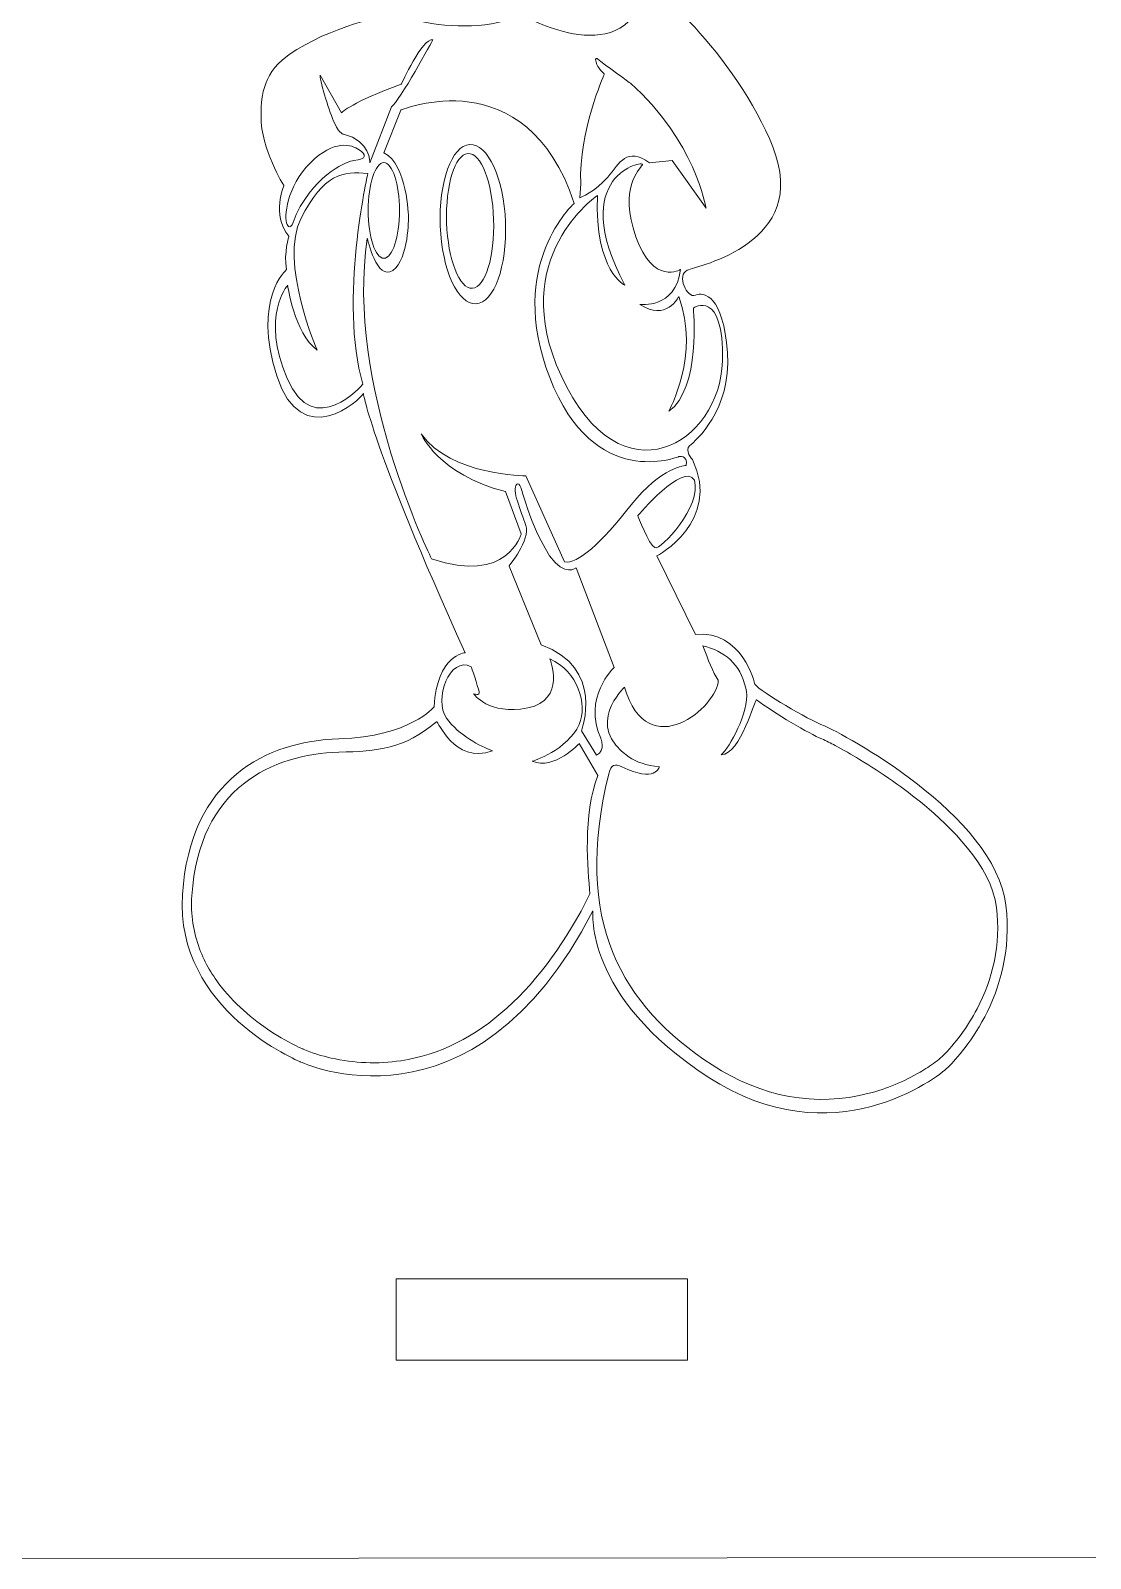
# Model space of a CAD drawing. Header units: millimetres. Extents: x -604 to -211, y 144 to 400.
# Drawn here: x -373.2 to -338, y 281.8 to 332.7 of the extents above; entities that cross this region are included whole.
import ezdxf

# ---------------------------------------------------------------- set-up
doc = ezdxf.new("R2010")
doc.units = ezdxf.units.MM
doc.header["$MEASUREMENT"] = 0
doc.layers.add('Layer 1', color=7, linetype='Continuous')

msp = doc.modelspace()

# ---------------------------------------------------------------- linework, layer by layer
at = {"layer": 'Layer 1', "color": 242, "lineweight": 20}
msp.add_lwpolyline([(-361.0707, 288.4392), (-351.3707, 288.4392), (-351.3707, 291.1392), (-361.0707, 291.1392), (-361.0707, 288.4392)], close=True, dxfattribs=at)
msp.add_open_spline([(-337.7745, 281.8769), (-337.7745, 281.8769), (-374.6057, 281.8407), (-374.6057, 281.8407), (-374.6057, 281.8407), (-374.6057, 281.8407), (-387.7882, 392.4418), (-387.7882, 392.4418), (-387.7882, 392.4418), (-387.7882, 392.4418), (-386.0795, 392.4415), (-386.0795, 392.4415)], degree=3, knots=[0, 0, 0, 0, 0.25, 0.25, 0.25, 0.25, 0.5, 0.5, 0.5, 0.5, 1, 1, 1, 1], dxfattribs=at)
at = {"layer": 'Layer 1', "color": 177, "lineweight": 9}
for points, knots in [([(-358.4898, 356.3713), (-357.7007, 358.3382), (-355.7179, 358.8235), (-354.0609, 357.4552), (-354.0609, 357.4552), (-352.4039, 356.0869), (-351.7002, 353.3831), (-352.4893, 351.4162), (-352.4893, 351.4162), (-352.914, 350.3572), (-353.685, 349.7279), (-354.5647, 349.5861), (-354.5647, 349.5861), (-352.836, 348.7139), (-351.3145, 346.6474), (-350.7404, 344.9081), (-350.7404, 344.9081), (-350.5794, 346.8479), (-349.8241, 348.6398), (-348.4416, 349.0009), (-348.4416, 349.0009), (-347.059, 349.3619), (-345.3443, 347.5737), (-344.9982, 344.9059), (-344.9982, 344.9059), (-344.6521, 342.238), (-345.8862, 339.6797), (-347.1883, 339.3396), (-347.1883, 339.3396), (-348.4904, 338.9995), (-349.3499, 339.6144), (-350.0239, 340.9455), (-350.0239, 340.9455), (-350.0208, 340.8568), (-350.0172, 340.7803), (-350.0171, 340.6846), (-350.0171, 340.6846), (-350.0832, 338.4407), (-350.8805, 336.2639), (-352.5488, 334.8673), (-352.5488, 334.8673), (-353.054, 334.4444), (-352.2273, 333.9551), (-351.1304, 332.7848), (-351.1304, 332.7848), (-350.2153, 331.8085), (-349.1048, 330.2716), (-348.5282, 328.8074), (-348.5282, 328.8074), (-347.2602, 325.5881), (-351.0223, 324.8543), (-351.381, 324.7004), (-351.381, 324.7004), (-351.7396, 324.5466), (-351.3893, 323.7536), (-351.1057, 323.8719), (-351.1057, 323.8719), (-350.8221, 323.9903), (-350.1714, 323.8719), (-350.038, 321.9545), (-350.038, 321.9545), (-349.9045, 320.0371), (-351.114, 319.0193), (-351.2975, 318.8654), (-351.2975, 318.8654), (-351.481, 318.7115), (-351.2058, 318.4038), (-351.2058, 318.4038), (-351.2058, 318.4038), (-350.2215, 316.3444), (-352.3903, 315.1963), (-352.3903, 315.1963), (-352.3903, 315.1963), (-352.3903, 315.1963), (-351.1057, 312.5806), (-351.1057, 312.5806), (-351.1057, 312.5806), (-349.5458, 312.7463), (-349.1287, 310.9354), (-349.1287, 310.9354), (-349.1287, 310.9354), (-348.9118, 310.6395), (-347.377, 309.7755), (-346.8098, 309.5388), (-346.8098, 309.5388), (-346.2425, 309.3021), (-341.1375, 306.6036), (-340.7705, 303.5736), (-340.7705, 303.5736), (-340.4035, 300.5437), (-342.3721, 298.5079), (-342.7057, 298.1765), (-342.7057, 298.1765), (-343.0394, 297.8451), (-346.5261, 295.1555), (-350.6802, 297.8541), (-350.6802, 297.8541), (-354.8343, 300.5526), (-354.5173, 303.3842), (-354.5173, 303.3842), (-354.5173, 303.3842), (-358.5213, 295.62), (-364.2602, 298.3659), (-364.2602, 298.3659), (-364.2602, 298.3659), (-364.2602, 298.3659), (-368.431, 300.0702), (-368.1808, 303.9287), (-368.1808, 303.9287), (-367.9305, 307.7871), (-365.3613, 309.0417), (-362.9756, 309.1127), (-362.9756, 309.1127), (-360.59, 309.1837), (-359.8059, 310.1779), (-359.8059, 310.1779), (-359.8059, 310.1779), (-359.7058, 311.9059), (-358.7715, 311.9769), (-358.7715, 311.9769), (-358.7715, 311.9769), (-361.9079, 318.889), (-362.1582, 320.6052), (-362.1582, 320.6052), (-362.1582, 320.6052), (-362.2416, 320.3921), (-364.2102, 318.6286), (-365.036, 321.1851), (-365.036, 321.1851), (-365.8618, 323.7416), (-364.719, 324.724), (-364.719, 324.724), (-364.719, 324.724), (-364.8108, 325.3039), (-364.6356, 325.8365), (-364.6356, 325.8365), (-364.6356, 325.8365), (-365.2279, 326.5585), (-364.8024, 327.5172), (-364.8024, 327.5172), (-364.8024, 327.5172), (-364.8024, 327.5172), (-365.5771, 328.7497), (-365.5638, 329.8149), (-365.5638, 329.8149), (-365.5597, 330.1417), (-365.6009, 331.0765), (-364.8657, 331.6914), (-364.8657, 331.6914), (-363.6512, 332.707), (-361.4575, 333.1747), (-361.4575, 333.1747), (-361.4575, 333.1747), (-363.2843, 334.9619), (-363.2676, 336.3585), (-363.2676, 336.3585), (-363.2676, 336.3585), (-364.3937, 338.1457), (-364.6523, 340.2525), (-363.7431, 340.7141), (-363.7431, 340.7141), (-362.8338, 341.1757), (-362.3292, 338.8677), (-362.3292, 338.8677), (-362.3292, 338.8677), (-362.3292, 338.8677), (-361.546, 338.904), (-361.546, 338.904), (-361.546, 338.904), (-363.648, 348.6093), (-356.5895, 350.0876), (-356.6402, 349.9341), (-356.6402, 349.9341), (-356.5319, 349.9334), (-356.4253, 349.9303), (-356.3203, 349.925), (-356.3203, 349.925), (-356.5224, 350.0355), (-356.7226, 350.1708), (-356.9181, 350.3323), (-356.9181, 350.3323), (-358.5751, 351.7006), (-359.2788, 354.4044), (-358.4898, 356.3713)], [0, 0, 0, 0, 0.0212766, 0.0212766, 0.0212766, 0.0212766, 0.0425532, 0.0425532, 0.0425532, 0.0425532, 0.0638298, 0.0638298, 0.0638298, 0.0638298, 0.0851064, 0.0851064, 0.0851064, 0.0851064, 0.106383, 0.106383, 0.106383, 0.106383, 0.1276596, 0.1276596, 0.1276596, 0.1276596, 0.1489362, 0.1489362, 0.1489362, 0.1489362, 0.1702128, 0.1702128, 0.1702128, 0.1702128, 0.1914894, 0.1914894, 0.1914894, 0.1914894, 0.212766, 0.212766, 0.212766, 0.212766, 0.2340426, 0.2340426, 0.2340426, 0.2340426, 0.2553191, 0.2553191, 0.2553191, 0.2553191, 0.2765957, 0.2765957, 0.2765957, 0.2765957, 0.2978723, 0.2978723, 0.2978723, 0.2978723, 0.3191489, 0.3191489, 0.3191489, 0.3191489, 0.3404255, 0.3404255, 0.3404255, 0.3404255, 0.3617021, 0.3617021, 0.3617021, 0.3617021, 0.3829787, 0.3829787, 0.3829787, 0.3829787, 0.4042553, 0.4042553, 0.4042553, 0.4042553, 0.4255319, 0.4255319, 0.4255319, 0.4255319, 0.4468085, 0.4468085, 0.4468085, 0.4468085, 0.4680851, 0.4680851, 0.4680851, 0.4680851, 0.4893617, 0.4893617, 0.4893617, 0.4893617, 0.5106383, 0.5106383, 0.5106383, 0.5106383, 0.5319149, 0.5319149, 0.5319149, 0.5319149, 0.5531915, 0.5531915, 0.5531915, 0.5531915, 0.5744681, 0.5744681, 0.5744681, 0.5744681, 0.5957447, 0.5957447, 0.5957447, 0.5957447, 0.6170213, 0.6170213, 0.6170213, 0.6170213, 0.6382979, 0.6382979, 0.6382979, 0.6382979, 0.6595745, 0.6595745, 0.6595745, 0.6595745, 0.6808511, 0.6808511, 0.6808511, 0.6808511, 0.7021277, 0.7021277, 0.7021277, 0.7021277, 0.7234043, 0.7234043, 0.7234043, 0.7234043, 0.7446809, 0.7446809, 0.7446809, 0.7446809, 0.7659574, 0.7659574, 0.7659574, 0.7659574, 0.787234, 0.787234, 0.787234, 0.787234, 0.8085106, 0.8085106, 0.8085106, 0.8085106, 0.8297872, 0.8297872, 0.8297872, 0.8297872, 0.8510638, 0.8510638, 0.8510638, 0.8510638, 0.8723404, 0.8723404, 0.8723404, 0.8723404, 0.893617, 0.893617, 0.893617, 0.893617, 0.9148936, 0.9148936, 0.9148936, 0.9148936, 0.9361702, 0.9361702, 0.9361702, 0.9361702, 0.9574468, 0.9574468, 0.9574468, 0.9574468, 1, 1, 1, 1]), ([(-352.5649, 335.0244), (-352.5649, 335.0244), (-349.7372, 337.4744), (-351.4722, 340.7411), (-351.4722, 340.7411), (-353.2072, 344.0077), (-355.8098, 340.2676), (-355.8098, 340.2676), (-355.8098, 340.2676), (-355.8098, 340.2676), (-354.5419, 349.6415), (-357.2779, 349.3575), (-357.2779, 349.3575), (-360.0139, 349.0734), (-359.8471, 346.4222), (-359.8471, 346.4222), (-359.8471, 346.4222), (-359.8471, 346.4222), (-359.8389, 347.5235), (-360.1974, 347.3928), (-360.1974, 347.3928), (-360.556, 347.2621), (-362.9334, 343.0135), (-361.2151, 338.871), (-361.2151, 338.871), (-361.2151, 338.871), (-362.0075, 342.5756), (-361.3235, 343.0727), (-361.3235, 343.0727), (-360.6395, 343.5698), (-360.5561, 341.0133), (-360.4226, 338.4331), (-360.4226, 338.4331), (-360.4226, 338.4331), (-359.7887, 337.6283), (-359.7887, 337.6283), (-359.7887, 337.6283), (-359.7887, 337.6283), (-361.407, 338.8119), (-362.1911, 338.5278), (-362.1911, 338.5278), (-362.1911, 338.5278), (-361.4737, 336.1133), (-363.0586, 336.208), (-363.0586, 336.208), (-363.0586, 336.208), (-362.1948, 333.2038), (-359.8842, 332.9079), (-359.8842, 332.9079), (-357.5736, 332.612), (-354.8338, 332.9413), (-354.6003, 338.2911), (-354.6003, 338.2911), (-354.6003, 338.2911), (-354.9339, 338.149), (-355.034, 337.9242), (-355.034, 337.9242), (-355.034, 337.9242), (-354.7254, 339.5575), (-353.2489, 338.7527), (-353.2489, 338.7527), (-353.2489, 338.7527), (-353.7285, 338.6857), (-353.7285, 338.6857), (-353.7285, 338.6857), (-353.7855, 338.6778), (-353.9979, 338.6001), (-353.8959, 337.9559), (-353.8959, 337.9559), (-353.7939, 337.3117), (-351.8559, 331.7814), (-356.1851, 333.32), (-356.1851, 333.32), (-356.1851, 333.32), (-356.5355, 333.0241), (-356.5355, 333.0241), (-356.5355, 333.0241), (-356.5355, 333.0241), (-352.7151, 331.0594), (-352.7651, 334.8942), (-352.7651, 334.8942), (-352.7651, 334.8942), (-352.3981, 337.0246), (-352.5649, 335.0244)], [0, 0, 0, 0, 0.0454545, 0.0454545, 0.0454545, 0.0454545, 0.0909091, 0.0909091, 0.0909091, 0.0909091, 0.1363636, 0.1363636, 0.1363636, 0.1363636, 0.1818182, 0.1818182, 0.1818182, 0.1818182, 0.2272727, 0.2272727, 0.2272727, 0.2272727, 0.2727273, 0.2727273, 0.2727273, 0.2727273, 0.3181818, 0.3181818, 0.3181818, 0.3181818, 0.3636364, 0.3636364, 0.3636364, 0.3636364, 0.4090909, 0.4090909, 0.4090909, 0.4090909, 0.4545455, 0.4545455, 0.4545455, 0.4545455, 0.5, 0.5, 0.5, 0.5, 0.5454545, 0.5454545, 0.5454545, 0.5454545, 0.5909091, 0.5909091, 0.5909091, 0.5909091, 0.6363636, 0.6363636, 0.6363636, 0.6363636, 0.6818182, 0.6818182, 0.6818182, 0.6818182, 0.7272727, 0.7272727, 0.7272727, 0.7272727, 0.7727273, 0.7727273, 0.7727273, 0.7727273, 0.8181818, 0.8181818, 0.8181818, 0.8181818, 0.8636364, 0.8636364, 0.8636364, 0.8636364, 0.9090909, 0.9090909, 0.9090909, 0.9090909, 1, 1, 1, 1]), ([(-361.9416, 328.2803), (-361.9416, 328.2803), (-361.9166, 329.0141), (-362.8175, 329.2271), (-362.8175, 329.2271), (-362.8175, 329.2271), (-362.9426, 329.2212), (-363.1136, 329.5881), (-363.1136, 329.5881), (-363.2846, 329.955), (-363.5891, 330.9137), (-363.5974, 331.1919), (-363.5974, 331.1919), (-363.5974, 331.1919), (-362.8842, 329.9432), (-362.8842, 329.9432), (-362.8842, 329.9432), (-362.8842, 329.9432), (-362.5297, 330.3101), (-360.8948, 330.8901), (-360.8948, 330.8901), (-360.8948, 330.8901), (-360.1941, 332.4524), (-359.8438, 332.3695), (-359.8438, 332.3695), (-359.8438, 332.3695), (-360.9615, 330.3101), (-361.2201, 330.1444), (-361.2201, 330.1444), (-361.2201, 330.1444), (-361.9416, 328.2803), (-361.9416, 328.2803)], [0, 0, 0, 0, 0.1111111, 0.1111111, 0.1111111, 0.1111111, 0.2222222, 0.2222222, 0.2222222, 0.2222222, 0.3333333, 0.3333333, 0.3333333, 0.3333333, 0.4444444, 0.4444444, 0.4444444, 0.4444444, 0.5555556, 0.5555556, 0.5555556, 0.5555556, 0.6666667, 0.6666667, 0.6666667, 0.6666667, 0.7777778, 0.7777778, 0.7777778, 0.7777778, 1, 1, 1, 1]), ([(-360.9086, 330.0296), (-360.9086, 330.0296), (-356.7545, 331.7813), (-355.1363, 326.9286), (-355.1363, 326.9286), (-355.1363, 326.9286), (-357.4232, 324.9221), (-355.955, 321.1302), (-355.955, 321.1302), (-354.4869, 317.3383), (-351.6679, 318.4979), (-351.6679, 318.4979), (-351.6679, 318.4979), (-351.6679, 318.4979), (-351.3492, 318.5726), (-351.4159, 318.2057), (-351.4159, 318.2057), (-351.4159, 318.2057), (-352.2417, 318.1702), (-353.2427, 316.892), (-353.2427, 316.892), (-354.2437, 315.6137), (-355.037, 314.9106), (-355.4606, 314.9982), (-355.4606, 314.9982), (-355.4606, 314.9982), (-356.7461, 317.8625), (-356.7461, 317.8625), (-356.7461, 317.8625), (-356.7461, 317.8625), (-359.2486, 317.8625), (-360.2329, 319.2591), (-360.2329, 319.2591), (-360.2329, 319.2591), (-359.6824, 317.9098), (-357.4302, 317.3417), (-357.4302, 317.3417), (-357.4302, 317.3417), (-356.9046, 315.9333), (-356.9046, 315.9333), (-356.9046, 315.9333), (-356.9046, 315.9333), (-357.3551, 314.2289), (-359.8909, 315.1048), (-359.8909, 315.1048), (-359.8909, 315.1048), (-362.7729, 320.928), (-362.0263, 325.7629), (-362.0263, 325.7629), (-362.0263, 325.7629), (-361.7093, 324.3189), (-361.1755, 324.6977), (-361.1755, 324.6977), (-360.6416, 325.0764), (-360.6583, 326.473), (-360.6583, 326.473), (-360.6583, 326.473), (-360.6583, 326.473), (-360.6929, 328.2528), (-361.4758, 328.6035), (-361.4758, 328.6035), (-361.4758, 328.6035), (-360.9086, 330.0296), (-360.9086, 330.0296)], [0, 0, 0, 0, 0.0588235, 0.0588235, 0.0588235, 0.0588235, 0.1176471, 0.1176471, 0.1176471, 0.1176471, 0.1764706, 0.1764706, 0.1764706, 0.1764706, 0.2352941, 0.2352941, 0.2352941, 0.2352941, 0.2941176, 0.2941176, 0.2941176, 0.2941176, 0.3529412, 0.3529412, 0.3529412, 0.3529412, 0.4117647, 0.4117647, 0.4117647, 0.4117647, 0.4705882, 0.4705882, 0.4705882, 0.4705882, 0.5294118, 0.5294118, 0.5294118, 0.5294118, 0.5882353, 0.5882353, 0.5882353, 0.5882353, 0.6470588, 0.6470588, 0.6470588, 0.6470588, 0.7058824, 0.7058824, 0.7058824, 0.7058824, 0.7647059, 0.7647059, 0.7647059, 0.7647059, 0.8235294, 0.8235294, 0.8235294, 0.8235294, 0.8823529, 0.8823529, 0.8823529, 0.8823529, 1, 1, 1, 1]), ([(-354.1559, 331.1844), (-354.1559, 331.1844), (-354.99, 329.3143), (-354.9233, 327.5863), (-354.9233, 327.5863), (-354.9233, 327.5863), (-354.9567, 327.1129), (-354.9567, 327.1129), (-354.9567, 327.1129), (-354.9567, 327.1129), (-354.4331, 327.3166), (-354.0245, 327.7994), (-354.0245, 327.7994), (-353.6158, 328.2821), (-353.3968, 328.8172), (-352.6294, 328.2728), (-352.6294, 328.2728), (-352.6294, 328.2728), (-351.8786, 328.3557), (-351.8786, 328.3557), (-351.8786, 328.3557), (-351.8786, 328.3557), (-350.7525, 326.7697), (-350.7525, 326.7697), (-350.7525, 326.7697), (-350.7525, 326.7697), (-351.1227, 329.033), (-353.2706, 330.9268), (-353.2706, 330.9268), (-353.2706, 330.9268), (-354.135, 331.5513), (-354.3602, 331.7348), (-354.3602, 331.7348), (-354.3602, 331.7348), (-354.4645, 331.8058), (-354.4144, 331.6223), (-354.4144, 331.6223), (-354.3644, 331.4389), (-354.1475, 331.2436), (-354.1475, 331.2436), (-354.1475, 331.2436), (-354.1475, 331.2436), (-354.134, 331.2184), (-354.1559, 331.1844)], [0, 0, 0, 0, 0.0833333, 0.0833333, 0.0833333, 0.0833333, 0.1666667, 0.1666667, 0.1666667, 0.1666667, 0.25, 0.25, 0.25, 0.25, 0.3333333, 0.3333333, 0.3333333, 0.3333333, 0.4166667, 0.4166667, 0.4166667, 0.4166667, 0.5, 0.5, 0.5, 0.5, 0.5833333, 0.5833333, 0.5833333, 0.5833333, 0.6666667, 0.6666667, 0.6666667, 0.6666667, 0.75, 0.75, 0.75, 0.75, 0.8333333, 0.8333333, 0.8333333, 0.8333333, 1, 1, 1, 1]), ([(-358.6151, 328.8868), (-358.0152, 328.9206), (-357.4831, 327.7614), (-357.4267, 326.2976), (-357.4267, 326.2976), (-357.3702, 324.8337), (-357.8108, 323.6197), (-358.4107, 323.5858), (-358.4107, 323.5858), (-359.0106, 323.552), (-359.5427, 324.7113), (-359.5991, 326.1751), (-359.5991, 326.1751), (-359.6556, 327.6389), (-359.215, 328.853), (-358.6151, 328.8868)], [0, 0, 0, 0, 0.2, 0.2, 0.2, 0.2, 0.4, 0.4, 0.4, 0.4, 0.6, 0.6, 0.6, 0.6, 1, 1, 1, 1]), ([(-355.0745, 314.8024), (-355.0745, 314.8024), (-353.8149, 311.4884), (-353.8149, 311.4884), (-353.8149, 311.4884), (-353.8149, 311.4884), (-354.8701, 310.4587), (-354.257, 309.1331), (-354.257, 309.1331), (-354.257, 309.1331), (-354.0737, 308.7363), (-354.399, 308.5647), (-354.399, 308.5647), (-354.399, 308.5647), (-354.9003, 309.3728), (-354.9003, 309.3728), (-354.9003, 309.3728), (-354.9003, 309.3728), (-354.0985, 311.5003), (-356.2422, 312.2341), (-356.2422, 312.2341), (-356.2422, 312.2341), (-357.31, 314.8616), (-357.31, 314.8616), (-357.31, 314.8616), (-357.31, 314.8616), (-356.5926, 315.7256), (-356.7511, 316.2109), (-356.7511, 316.2109), (-356.9096, 316.6961), (-357.2372, 317.4088), (-357.0495, 317.5834), (-357.0495, 317.5834), (-356.8618, 317.758), (-356.8136, 316.5305), (-355.9586, 315.2049), (-355.9586, 315.2049), (-355.4498, 314.4829), (-355.0745, 314.8024), (-355.0745, 314.8024)], [0, 0, 0, 0, 0.0909091, 0.0909091, 0.0909091, 0.0909091, 0.1818182, 0.1818182, 0.1818182, 0.1818182, 0.2727273, 0.2727273, 0.2727273, 0.2727273, 0.3636364, 0.3636364, 0.3636364, 0.3636364, 0.4545455, 0.4545455, 0.4545455, 0.4545455, 0.5454545, 0.5454545, 0.5454545, 0.5454545, 0.6363636, 0.6363636, 0.6363636, 0.6363636, 0.7272727, 0.7272727, 0.7272727, 0.7272727, 0.8181818, 0.8181818, 0.8181818, 0.8181818, 1, 1, 1, 1])]:
    msp.add_open_spline(points, degree=3, knots=knots, dxfattribs=at)
at = {"layer": 'Layer 1', "color": 242, "lineweight": 9}
for points, knots in [([(-362.481, 328.3548), (-362.6642, 328.3161), (-363.6629, 328.0163), (-364.397, 326.5606), (-364.397, 326.5606), (-364.4912, 326.3247), (-364.5663, 325.9877), (-364.6915, 326.2244), (-364.6915, 326.2244), (-364.8166, 326.4611), (-364.7065, 327.4936), (-363.9214, 328.2795), (-363.9214, 328.2795), (-363.1362, 329.0654), (-362.5421, 328.8787), (-362.3002, 328.713), (-362.3002, 328.713), (-362.0583, 328.5473), (-362.018, 328.3963), (-362.481, 328.3548)], [0, 0, 0, 0, 0.1666667, 0.1666667, 0.1666667, 0.1666667, 0.3333333, 0.3333333, 0.3333333, 0.3333333, 0.5, 0.5, 0.5, 0.5, 0.6666667, 0.6666667, 0.6666667, 0.6666667, 1, 1, 1, 1]), ([(-358.6783, 328.5837), (-358.2462, 328.6123), (-357.863, 327.6325), (-357.8224, 326.3952), (-357.8224, 326.3952), (-357.7817, 325.158), (-358.099, 324.1318), (-358.531, 324.1032), (-358.531, 324.1032), (-358.9631, 324.0747), (-359.3463, 325.0545), (-359.387, 326.2917), (-359.387, 326.2917), (-359.4276, 327.529), (-359.1103, 328.5551), (-358.6783, 328.5837)], [0, 0, 0, 0, 0.2, 0.2, 0.2, 0.2, 0.4, 0.4, 0.4, 0.4, 0.6, 0.6, 0.6, 0.6, 1, 1, 1, 1]), ([(-362.0096, 327.917), (-362.0096, 327.917), (-362.9834, 323.6849), (-362.1765, 320.9103), (-362.1765, 320.9103), (-362.1765, 320.9103), (-363.8031, 319.0047), (-364.6956, 321.0997), (-364.6956, 321.0997), (-365.5881, 323.1946), (-364.6789, 324.2006), (-364.6789, 324.2006), (-364.6789, 324.2006), (-364.6789, 324.2006), (-364.462, 322.6146), (-363.6946, 322.0465), (-363.6946, 322.0465), (-363.6946, 322.0465), (-364.9764, 324.9629), (-364.2316, 326.4331), (-364.2316, 326.4331), (-363.4869, 327.9033), (-362.8271, 328.0117), (-362.0096, 327.917)], [0, 0, 0, 0, 0.1428571, 0.1428571, 0.1428571, 0.1428571, 0.2857143, 0.2857143, 0.2857143, 0.2857143, 0.4285714, 0.4285714, 0.4285714, 0.4285714, 0.5714286, 0.5714286, 0.5714286, 0.5714286, 0.7142857, 0.7142857, 0.7142857, 0.7142857, 1, 1, 1, 1]), ([(-361.4771, 328.2847), (-361.1891, 328.2847), (-360.9557, 327.572), (-360.9557, 326.6929), (-360.9557, 326.6929), (-360.9557, 325.8137), (-361.1891, 325.101), (-361.4771, 325.101), (-361.4771, 325.101), (-361.765, 325.101), (-361.9984, 325.8137), (-361.9984, 326.6929), (-361.9984, 326.6929), (-361.9984, 327.572), (-361.765, 328.2847), (-361.4771, 328.2847)], [0, 0, 0, 0, 0.2, 0.2, 0.2, 0.2, 0.4, 0.4, 0.4, 0.4, 0.6, 0.6, 0.6, 0.6, 1, 1, 1, 1]), ([(-352.9508, 323.5675), (-352.9508, 323.5675), (-351.7663, 323.4018), (-351.5995, 324.7274), (-351.5995, 324.7274), (-351.5995, 324.7274), (-352.51, 324.1835), (-353.0856, 325.8168), (-353.0856, 325.8168), (-353.6611, 327.4501), (-352.9723, 328.0348), (-352.8705, 328.2102), (-352.8705, 328.2102), (-352.7687, 328.3857), (-355.4199, 327.8756), (-353.4513, 324.2066), (-353.4513, 324.2066), (-353.4513, 324.2066), (-354.4523, 324.6445), (-354.3688, 327.1892), (-354.3688, 327.1892), (-354.3688, 327.1892), (-357.4019, 325.1364), (-355.5784, 321.2003), (-355.5784, 321.2003), (-353.5711, 316.8677), (-350.2732, 318.9752), (-350.2064, 321.6737), (-350.2064, 321.6737), (-350.1462, 324.1114), (-351.1741, 323.4491), (-351.1741, 323.4491), (-351.1741, 323.4491), (-351.1741, 323.4491), (-350.9238, 320.7269), (-351.9915, 320.0168), (-351.9915, 320.0168), (-351.9915, 320.0168), (-350.9405, 321.8868), (-351.6579, 323.8279), (-351.6579, 323.8279), (-351.6579, 323.8279), (-352.0916, 322.9757), (-352.9508, 323.5675)], [0, 0, 0, 0, 0.0833333, 0.0833333, 0.0833333, 0.0833333, 0.1666667, 0.1666667, 0.1666667, 0.1666667, 0.25, 0.25, 0.25, 0.25, 0.3333333, 0.3333333, 0.3333333, 0.3333333, 0.4166667, 0.4166667, 0.4166667, 0.4166667, 0.5, 0.5, 0.5, 0.5, 0.5833333, 0.5833333, 0.5833333, 0.5833333, 0.6666667, 0.6666667, 0.6666667, 0.6666667, 0.75, 0.75, 0.75, 0.75, 0.8333333, 0.8333333, 0.8333333, 0.8333333, 1, 1, 1, 1]), ([(-353.0259, 316.5371), (-353.0259, 316.5371), (-352.6558, 315.5732), (-352.4587, 315.4719), (-352.4587, 315.4719), (-352.2616, 315.3706), (-350.8764, 316.87), (-351.1407, 317.7207), (-351.1407, 317.7207), (-351.4941, 318.3434), (-353.0259, 316.5371), (-353.0259, 316.5371)], [0, 0, 0, 0, 0.25, 0.25, 0.25, 0.25, 0.5, 0.5, 0.5, 0.5, 1, 1, 1, 1]), ([(-353.5534, 308.1842), (-353.7838, 308.277), (-353.9068, 308.2777), (-353.9893, 307.9432), (-353.9893, 307.9432), (-355.1962, 303.0501), (-353.5649, 300.219), (-350.5505, 298.2608), (-350.5505, 298.2608), (-348.9011, 297.1894), (-347.1033, 296.85), (-345.3192, 297.3189), (-345.3192, 297.3189), (-344.7438, 297.4701), (-344.1713, 297.7038), (-343.63, 298.0204), (-343.63, 298.0204), (-343.4575, 298.1213), (-343.2864, 298.2314), (-343.1209, 298.3536), (-343.1209, 298.3536), (-343.0457, 298.4091), (-342.9575, 298.474), (-342.888, 298.543), (-342.888, 298.543), (-342.4556, 298.9724), (-342.0443, 299.5313), (-341.7296, 300.1304), (-341.7296, 300.1304), (-341.2106, 301.1187), (-340.9327, 302.2596), (-341.0827, 303.4978), (-341.0827, 303.4978), (-341.2522, 304.8968), (-342.6898, 306.2422), (-343.4851, 306.9036), (-343.4851, 306.9036), (-344.1752, 307.4775), (-344.9053, 307.9795), (-345.641, 308.4243), (-345.641, 308.4243), (-345.9111, 308.5875), (-346.1836, 308.7439), (-346.4585, 308.8902), (-346.4585, 308.8902), (-346.602, 308.9666), (-346.7532, 309.0483), (-346.9002, 309.1096), (-346.9002, 309.1096), (-347.2951, 309.2744), (-348.4912, 309.9575), (-349.0675, 310.4127), (-349.0675, 310.4127), (-349.1278, 310.4603), (-349.5907, 308.5953), (-350.2518, 308.5796), (-350.2518, 308.5796), (-349.9612, 308.8225), (-349.3229, 309.9915), (-349.4054, 310.6903), (-349.4054, 310.6903), (-349.4054, 310.6903), (-349.4299, 310.7964), (-349.4299, 310.7964), (-349.4299, 310.7964), (-349.6173, 311.6099), (-350.1325, 312.0335), (-350.8624, 312.2068), (-350.8624, 312.2068), (-350.6758, 311.7456), (-350.5288, 311.3249), (-350.3453, 311.0645), (-350.3453, 311.0645), (-350.3536, 310.2005), (-352.6861, 308.19), (-353.4619, 310.8294), (-353.4619, 310.8294), (-353.4619, 310.8294), (-354.8444, 309.5581), (-353.3141, 308.5001), (-353.3141, 308.5001), (-353.0713, 308.3322), (-352.7447, 308.2342), (-352.3063, 308.1782), (-352.3063, 308.1782), (-352.3063, 308.1782), (-352.4356, 307.622), (-353.5534, 308.1842)], [0, 0, 0, 0, 0.0434783, 0.0434783, 0.0434783, 0.0434783, 0.0869565, 0.0869565, 0.0869565, 0.0869565, 0.1304348, 0.1304348, 0.1304348, 0.1304348, 0.173913, 0.173913, 0.173913, 0.173913, 0.2173913, 0.2173913, 0.2173913, 0.2173913, 0.2608696, 0.2608696, 0.2608696, 0.2608696, 0.3043478, 0.3043478, 0.3043478, 0.3043478, 0.3478261, 0.3478261, 0.3478261, 0.3478261, 0.3913043, 0.3913043, 0.3913043, 0.3913043, 0.4347826, 0.4347826, 0.4347826, 0.4347826, 0.4782609, 0.4782609, 0.4782609, 0.4782609, 0.5217391, 0.5217391, 0.5217391, 0.5217391, 0.5652174, 0.5652174, 0.5652174, 0.5652174, 0.6086957, 0.6086957, 0.6086957, 0.6086957, 0.6521739, 0.6521739, 0.6521739, 0.6521739, 0.6956522, 0.6956522, 0.6956522, 0.6956522, 0.7391304, 0.7391304, 0.7391304, 0.7391304, 0.7826087, 0.7826087, 0.7826087, 0.7826087, 0.826087, 0.826087, 0.826087, 0.826087, 0.8695652, 0.8695652, 0.8695652, 0.8695652, 0.9130435, 0.9130435, 0.9130435, 0.9130435, 1, 1, 1, 1]), ([(-359.392, 309.8029), (-358.9662, 309.2086), (-358.2706, 308.8734), (-357.8602, 308.7087), (-357.8602, 308.7087), (-359.1549, 308.2519), (-359.6682, 309.7302), (-359.7269, 309.6803), (-359.7269, 309.6803), (-360.8017, 308.7664), (-361.6764, 308.704), (-362.9705, 308.6655), (-362.9705, 308.6655), (-365.1747, 308.5999), (-367.6338, 307.5035), (-367.8683, 303.8877), (-367.8683, 303.8877), (-367.9085, 303.268), (-367.8186, 302.6756), (-367.6128, 302.1276), (-367.6128, 302.1276), (-367.4299, 301.6403), (-367.1682, 301.2146), (-366.8791, 300.8484), (-366.8791, 300.8484), (-366.3699, 300.2034), (-365.7409, 299.6935), (-365.1187, 299.3013), (-365.1187, 299.3013), (-364.8213, 299.1139), (-364.4884, 298.924), (-364.1745, 298.7957), (-364.1745, 298.7957), (-364.1745, 298.7957), (-364.1677, 298.793), (-364.1677, 298.793), (-364.1677, 298.793), (-364.1677, 298.793), (-364.161, 298.7898), (-364.161, 298.7898), (-364.161, 298.7898), (-363.8749, 298.6529), (-363.5312, 298.5588), (-363.2348, 298.4914), (-363.2348, 298.4914), (-362.4697, 298.3173), (-361.6794, 298.2864), (-360.9088, 298.4008), (-360.9088, 298.4008), (-358.3377, 298.7826), (-356.1636, 300.8439), (-354.6165, 303.9524), (-354.6165, 303.9524), (-354.6868, 304.7313), (-354.8656, 306.5991), (-354.352, 307.8869), (-354.352, 307.8869), (-354.352, 307.8869), (-354.9696, 308.9565), (-354.9696, 308.9565), (-354.9696, 308.9565), (-354.9696, 308.9565), (-355.8038, 308.057), (-356.5378, 308.3647), (-356.5378, 308.3647), (-356.5378, 308.3647), (-355.3503, 308.7375), (-354.9776, 309.5916), (-354.9776, 309.5916), (-354.6895, 310.2516), (-355.0158, 311.3658), (-355.9539, 311.7734), (-355.9539, 311.7734), (-355.9539, 311.7734), (-355.3867, 310.4004), (-356.688, 310.14), (-356.688, 310.14), (-357.9893, 309.8797), (-358.4897, 310.6135), (-358.4897, 310.6135), (-358.4897, 310.6135), (-358.4897, 310.6135), (-358.2645, 310.5188), (-358.3062, 310.6845), (-358.3062, 310.6845), (-358.3479, 310.8502), (-358.569, 311.5088), (-358.569, 311.5088), (-358.569, 311.5088), (-359.2856, 311.888), (-359.8264, 310.4091), (-359.392, 309.8029)], [0, 0, 0, 0, 0.0416667, 0.0416667, 0.0416667, 0.0416667, 0.0833333, 0.0833333, 0.0833333, 0.0833333, 0.125, 0.125, 0.125, 0.125, 0.1666667, 0.1666667, 0.1666667, 0.1666667, 0.2083333, 0.2083333, 0.2083333, 0.2083333, 0.25, 0.25, 0.25, 0.25, 0.2916667, 0.2916667, 0.2916667, 0.2916667, 0.3333333, 0.3333333, 0.3333333, 0.3333333, 0.375, 0.375, 0.375, 0.375, 0.4166667, 0.4166667, 0.4166667, 0.4166667, 0.4583333, 0.4583333, 0.4583333, 0.4583333, 0.5, 0.5, 0.5, 0.5, 0.5416667, 0.5416667, 0.5416667, 0.5416667, 0.5833333, 0.5833333, 0.5833333, 0.5833333, 0.625, 0.625, 0.625, 0.625, 0.6666667, 0.6666667, 0.6666667, 0.6666667, 0.7083333, 0.7083333, 0.7083333, 0.7083333, 0.75, 0.75, 0.75, 0.75, 0.7916667, 0.7916667, 0.7916667, 0.7916667, 0.8333333, 0.8333333, 0.8333333, 0.8333333, 0.875, 0.875, 0.875, 0.875, 0.9166667, 0.9166667, 0.9166667, 0.9166667, 1, 1, 1, 1])]:
    msp.add_open_spline(points, degree=3, knots=knots, dxfattribs=at)

doc.saveas('drawing.dxf')
